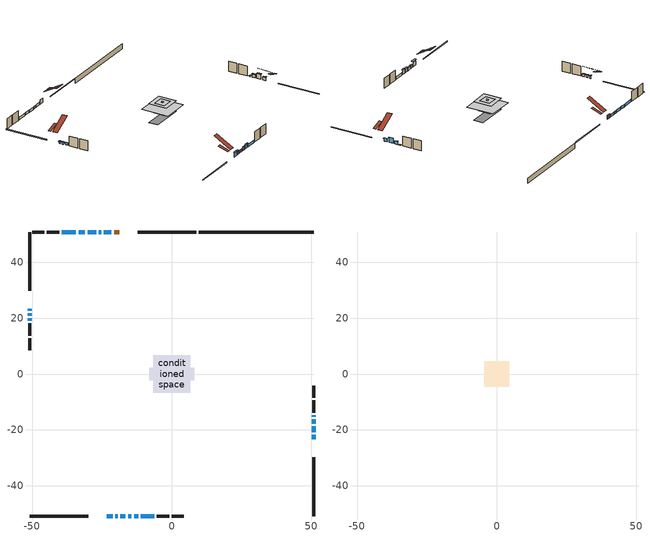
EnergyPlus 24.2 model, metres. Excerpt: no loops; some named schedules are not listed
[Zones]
conditioned space
 floor outside (Floor1 construction): -2.86,-2.86 -2.86,2.86 2.86,2.86 2.86,-2.86 z0.53
 floor outside (Floor3 construction): -0.93,-0.93 -0.93,0.93 0.93,0.93 0.93,-0.93 z0.53
 floor adiabatic (AdiabaticFloorConstruction): -6.68,-6.68 -6.68,6.68 6.68,6.68 6.68,-6.68 z2.97
 floor foundation (Slab1 construction): -7.99,-2.3 -7.99,2.3 7.99,2.3 7.99,-2.3 z-1.91
 wall outside (RimJoist1 construction): 8.78,50.85 -12.21,50.85 / -50.85,-50.85 -29.86,-50.85 / -50.85,50.85 -50.85,29.86 / 50.85,-50.85 50.85,-29.86 z0.53:0.83
 wall outside (AdiabaticWallConstruction 1): -18.75,50.85 -20.68,50.85 z0.53:2.56
 wall outside (AdiabaticWallConstruction): -21.6,50.85 -24.35,50.85 / -50.85,23.33 -50.85,22.72 / -50.85,21.79 -50.85,20.87 / -25.28,50.85 -26.19,50.85 / -27.12,50.85 -30.17,50.85 / -20.27,-50.85 -19.35,-50.85 / -18.42,-50.85 -16.59,-50.85 / -50.85,19.95 -50.85,19.03 / -31.1,50.85 -33.38,50.85 / -34.31,50.85 -39.4,50.85 / -11.06,-50.85 -6.26,-50.85 z0.53:1.75; -23.33,-50.85 -21.19,-50.85 / -13.52,-50.85 -11.99,-50.85 z0.53:2.66; 50.85,-23.33 50.85,-21.78 z0.53:2.08; 50.85,-20.85 50.85,-18.72 z0.53:2.97; -15.67,-50.85 -14.44,-50.85 z0.53:2.36; 50.85,-17.79 50.85,-16.26 z0.53:2.05; 50.85,-15.34 50.85,-14.72 z0.53:0.84
 wall outside (Wall1 construction): -40.32,50.85 -44.76,50.85 / -5.33,-50.85 -0.9,-50.85 / -50.85,18.1 -50.85,13.67 / 50.85,-13.8 50.85,-9.36 z0.53:5.41
 wall outside (Wall2 construction): -45.68,50.85 -49.92,50.85 / 0.03,-50.85 4.27,-50.85 / -50.85,12.74 -50.85,8.5 / 50.85,-8.44 50.85,-4.2 z0.53:5.41
 wall foundation (FoundationWall1 construction): 50.85,50.85 9.7,50.85 z-1.91:0.53
 window (WindowConstruction): -21.6,50.85 -24.35,50.85 z0.53:1.75
 window (WindowConstruction 4): -23.33,-50.85 -21.19,-50.85 z0.53:2.66
 window (WindowConstruction 5): -50.85,23.33 -50.85,22.72 z0.53:1.75
 window (WindowConstruction 6): -50.85,21.79 -50.85,20.88 z0.53:1.75
 window (WindowConstruction 7): 50.85,-23.33 50.85,-21.78 z0.53:2.08
 window (WindowConstruction 8): 50.85,-20.85 50.85,-18.72 z0.53:2.97
 window (WindowConstruction 9): -25.28,50.85 -26.19,50.85 z0.53:1.75
 window (WindowConstruction 10): -27.12,50.85 -30.17,50.85 z0.53:1.75
 window (WindowConstruction 11): -20.27,-50.85 -19.35,-50.85 z0.53:1.75
 window (WindowConstruction 12): -18.42,-50.85 -16.59,-50.85 z0.53:1.75
 window (WindowConstruction 13): -15.66,-50.85 -14.45,-50.85 z0.53:2.36
 window (WindowConstruction 14): -13.52,-50.85 -11.99,-50.85 z0.53:2.66
 window (WindowConstruction 15): -50.85,19.95 -50.85,19.03 z0.53:1.75
 window (WindowConstruction 16): 50.85,-17.79 50.85,-16.26 z0.53:2.05
 window (WindowConstruction 17): 50.85,-15.33 50.85,-14.73 z0.53:0.83
 window (WindowConstruction 1): -31.1,50.85 -33.38,50.85 z0.53:1.75
 window (WindowConstruction 2): -34.31,50.85 -39.39,50.85 z0.53:1.75
 window (WindowConstruction 3): -11.06,-50.85 -6.26,-50.85 z0.53:1.75
 door (Door): -18.75,50.85 -20.68,50.85 z0.53:2.56
 ceiling adiabatic (AdiabaticFloorConstruction): 6.68,-6.68 6.68,6.68 -6.68,6.68 -6.68,-6.68 z2.97
 roof outside (Roof1 construction): -0.81,0.81 -0.81,-0.81 0.81,-0.81 0.81,0.81 z5.41
attic - vented
 floor to conditioned space (Floor4 construction Reversed): -0.46,-0.46 -0.46,0.46 0.46,0.46 0.46,-0.46 z5.41
 floor to conditioned space (Floor5 construction Reversed): -2.51,-2.51 -2.51,2.51 2.51,2.51 2.51,-2.51 z5.41
 floor to conditioned space (Floor6 construction Reversed): -4.53,-4.53 -4.53,4.53 4.53,4.53 4.53,-4.53 z5.41
 roof outside (Roof2 construction): -14.45,50.85,5.41 -14.45,45.88,7.06 -13.14,45.88,7.06 -13.14,50.85,5.41; -27.63,-50.85,5.41 -27.63,-45.88,7.06 -28.93,-45.88,7.06 -28.93,-50.85,5.41; -50.85,27.63,5.41 -45.88,27.63,7.06 -45.88,28.93,7.06 -50.85,28.93,5.41; 50.85,-27.63,5.41 45.88,-27.63,7.06 45.88,-28.93,7.06 50.85,-28.93,5.41
 roof outside (Roof4 construction): -17.82,50.85,5.41 -17.82,42.42,10.32 -15.38,42.42,10.32 -15.38,50.85,5.41; -24.26,-50.85,5.41 -24.26,-42.42,10.32 -26.7,-42.42,10.32 -26.7,-50.85,5.41; -50.85,24.26,5.41 -42.42,24.26,10.32 -42.42,26.7,10.32 -50.85,26.7,5.41; 50.85,-24.26,5.41 42.42,-24.26,10.32 42.42,-26.7,10.32 50.85,-26.7,5.41
shading: -20.76,-50.85 -23.76,-50.85 -23.76,-51.76 -20.76,-51.76 z3.09; -50.85,22.64 -50.85,23.41 -51.46,23.41 -51.46,22.64 z1.83; -50.85,20.8 -50.85,21.87 -51.46,21.87 -51.46,20.8 z1.83; 50.85,-21.7 50.85,-23.41 51.46,-23.41 51.46,-21.7 z2.16; 50.85,-18.64 50.85,-20.93 51.61,-20.93 51.61,-18.64 z3.05; -19.27,-50.85 -20.34,-50.85 -20.34,-51.46 -19.27,-51.46 z1.83; -16.51,-50.85 -18.5,-50.85 -18.5,-51.46 -16.51,-51.46 z1.83; -14.37,-50.85 -15.74,-50.85 -15.74,-51.46 -14.37,-51.46 z2.44; -11.91,-50.85 -13.6,-50.85 -13.6,-51.46 -11.91,-51.46 z2.74; -50.85,18.95 -50.85,20.03 -51.46,20.03 -51.46,18.95 z1.83; 50.85,-16.18 50.85,-17.87 51.46,-17.87 51.46,-16.18 z2.13; 50.85,-14.65 50.85,-15.41 51.46,-15.41 51.46,-14.65 z0.91
[Building]
Building 1: Terrain=Suburbs
[Site:Location]
Vancouver Intl AP_BC: Latitude {deg}=49.19; Longitude {deg}=-123.18; Time Zone {hr}=-8; Elevation {m}=4; Keep Site Location Information=Yes
[Site:GroundTemperature:Shallow]
8.06451, 6.96315, 6.87495, 7.3976, 9.49575, 11.5841, 13.3946, 14.5416, 14.639, 13.7062, 11.9418, 9.91751
[Site:WaterMainsTemperature]
Calculation Method=Schedule; Temperature Schedule=mains temperature schedule
[Material] Roughness=Rough; Thermal Absorptance=0.9
Name | Thickness {m} | Conductivity {W/m-K} | Density {kg/m3} | Specific Heat {J/kg-K} | Solar Absorptance | Visible Absorptance
asphalt or fiberglass shingles | 0.00635 | 0.162714 | 1121.4 | 1465.45 | 0.4 | 0.4
ceiling loosefill ins | 0.254 | 0.0480833 | 16.02 | 1046.75 | 0.7 | 0.7
ceiling stud and cavity | 0.1397 | 0.200853 | 65.682 | 1177.47 | 0.7 | 0.7
ceiling stud and cavity 1 | 0.1397 | 0.109733 | 65.682 | 1177.47 | 0.7 | 0.7
ceiling stud and cavity 2 | 0.1397 | 0.100427 | 65.682 | 1177.47 | 0.7 | 0.7
concrete 4.0 in. | 0.1016 | 1.803125 | 2242.8 | 837.4 | 0.7 | 0.7
concrete 8.0 in. | 0.2032 | 1.803125 | 2242.8 | 837.4 | 0.7 | 0.7
door material | 0.04445 | 0.053851 | 512.64 | 1214.23 | 0.7 | 0.7
exterior vertical ins | 0.0766208 | 0.029427 | 32.04 | 1214.23 | 0.7 | 0.7
floor covering | 0.0127 | 9.015625 | 54.468 | 1339.84 | 0.6 | 0.6
floor covering 1 | 0.0127 | 0.0433444 | 54.468 | 1339.84 | 0.6 | 0.6
floor rigid ins; wall rigid ins 1 | 0.512978 | 0.029427 | 32.04 | 1214.23 | 0.7 | 0.7
floor stud and cavity | 0.0889 | 0.186645 | 50.32683 | 1063.81 | 0.7 | 0.7
floor stud and cavity 1 | 0.0889 | 0.187338 | 50.32683 | 1063.81 | 0.7 | 0.7
floor stud and cavity 2 | 0.1397 | 1.75129 | 37.0049 | 1207.88 | 0.7 | 0.7
furniture material conditioned space 1 | 0.1524 | 0.115458 | 640.8 | 1214.23 | 0.6 | 0.6
gypsum board | 0.0127 | 0.160291 | 801 | 837.4 | 0.6 | 0.6
gypsum board 1 | 0.0127 | 0.160291 | 801 | 837.4 | 0.7 | 0.7
osb sheathing 0.5 in. | 0.0127 | 0.115458 | 512.64 | 1214.23 | 0.7 | 0.7
osb sheathing 0.75 in. | 0.01905 | 0.115458 | 512.64 | 1214.23 | 0.7 | 0.7
osb sheathing 2.0 in. | 0.0508 | 0.115458 | 512.64 | 1214.23 | 0.7 | 0.7
rim joist stud and cavity | 0.0508 | 0.0451784 | 125.044 | 1163.47 | 0.6 | 0.6
roof rigid ins; wall rigid ins | 0.051816 | 0.029427 | 32.04 | 1214.23 | 0.7 | 0.7
roof stud and cavity | 0.2032 | 0.125307 | 78.34581 | 1123.46 | 0.7 | 0.7
slab rigid ins | 0.0619403 | 0.029427 | 32.04 | 1214.23 | 0.7 | 0.7
wall stud and cavity | 0.1397 | 0.267139 | 139.0536 | 1170.24 | 0.7 | 0.7
wall stud and cavity 1 | 0.1397 | 0.292769 | 139.0536 | 1170.24 | 0.7 | 0.7
wall stud and cavity 2 | 0.0889 | 0.380278 | 52.3479 | 1209.89 | 0.7 | 0.7
wall stud and cavity 3 | 0.0889 | 0.391764 | 83.0341 | 1211.67 | 0.7 | 0.7
wood siding | 0.0254 | 0.102417 | 544.68 | 1172.36 | 0.4 | 0.4
wood siding 1; wood siding 2; wood siding 3 | 0.0254 | 0.102417 | 544.68 | 1172.36 | 0.7 | 0.7
[WindowMaterial:SimpleGlazingSystem]
Name | U-Factor {W/m2-K} | Solar Heat Gain Coefficient
WindowMaterial | 1.990139 | 0.56
WindowMaterial 1 | 1.93166 | 0.6
WindowMaterial 10 | 1.953232 | 0.59
WindowMaterial 11 | 2.06452 | 0.51
WindowMaterial 12 | 1.92144 | 0.61
WindowMaterial 13 | 1.94585 | 0.59
WindowMaterial 14 | 2.34331 | 0.31
WindowMaterial 2 | 1.879418 | 0.63
WindowMaterial 3 | 2.13152 | 0.47
WindowMaterial 4 | 1.89532 | 0.62
WindowMaterial 5 | 2.092343 | 0.49
WindowMaterial 6 | 2.02307 | 0.54
WindowMaterial 7 | 1.94301 | 0.59
WindowMaterial 8 | 1.88737 | 0.63
WindowMaterial 9 | 1.967427 | 0.58
[Construction]
AdiabaticFloorConstruction: floor stud and cavity 2, floor rigid ins, osb sheathing 0.75 in., floor covering 1
AdiabaticWallConstruction: wood siding 2, wall rigid ins 1, wall stud and cavity 2, gypsum board
AdiabaticWallConstruction 1: wood siding 3, wall rigid ins 1, wall stud and cavity 2, gypsum board
Door: door material
Floor1 construction: floor stud and cavity, floor covering
Floor3 construction: floor stud and cavity 1, floor covering
Floor4 construction Reversed: gypsum board, ceiling stud and cavity, ceiling loosefill ins
Floor5 construction Reversed: gypsum board, ceiling stud and cavity 1, ceiling loosefill ins
Floor6 construction Reversed: gypsum board, ceiling stud and cavity 2, ceiling loosefill ins
FoundationWall1 construction: concrete 8.0 in., gypsum board 1
furniture construction conditioned space 1: furniture material conditioned space 1
PartitionWallConstruction: gypsum board, wall stud and cavity 3, gypsum board
RimJoist1 construction: wood siding 1, osb sheathing 2.0 in., rim joist stud and cavity
Roof1 construction: asphalt or fiberglass shingles, roof rigid ins, osb sheathing 0.75 in., roof stud and cavity, gypsum board
Roof2 construction; Roof4 construction: asphalt or fiberglass shingles
Slab1 construction: slab rigid ins, concrete 4.0 in.
Wall1 construction: wood siding, wall rigid ins, osb sheathing 0.5 in., wall stud and cavity, gypsum board
Wall2 construction: wood siding, wall rigid ins, osb sheathing 0.5 in., wall stud and cavity 1, gypsum board
WindowConstruction: WindowMaterial
WindowConstruction 1: WindowMaterial 1
WindowConstruction 10: WindowMaterial 9
WindowConstruction 11; WindowConstruction 15; WindowConstruction 6; WindowConstruction 9: WindowMaterial 6
WindowConstruction 12: WindowMaterial 10
WindowConstruction 13: WindowMaterial 11
WindowConstruction 14: WindowMaterial 12
WindowConstruction 16: WindowMaterial 13
WindowConstruction 17: WindowMaterial 14
WindowConstruction 2: WindowMaterial 2
WindowConstruction 3: WindowMaterial 3
WindowConstruction 4: WindowMaterial 4
WindowConstruction 5: WindowMaterial 5
WindowConstruction 7: WindowMaterial 7
WindowConstruction 8: WindowMaterial 8
[Zone] Multiplier=1; Part of Total Floor Area=Yes
Name | Volume {m3}
attic - vented | 78.2
conditioned space | 751.8
[Space]
Name | Zone | Volume {m3}
attic - vented 1 | attic - vented | 78.2
conditioned space 1 | conditioned space | 751.8
[ZoneInfiltration:EffectiveLeakageArea]
infil attic - vented 1: Zone or Space=attic - vented 1; Schedule=Always On Discrete; Effective Air Leakage Area {cm2}=4478.9; Stack Coefficient=0.000341846; Wind Coefficient=1.24921e-05
[ZoneMixing]
whole house fan mix: Zone or Space=attic - vented; Schedule=Always On Continuous; Design Flow Rate Calculation Method=Flow/Zone; Design Flow Rate {m3/s}=0; Source Zone or Space=conditioned space
[SurfaceProperty:ExposedFoundationPerimeter]
Slab1: Exposed Perimeter Calculation Method=TotalExposedPerimeter; Total Exposed Perimeter {m}=41.148
[InternalMass] Zone or ZoneList=conditioned space; Space or SpaceList=conditioned space 1
Name | Construction | Surface Area {m2}
furniture mass conditioned space 1 | furniture construction conditioned space 1 | 115.216
partition wall mass | PartitionWallConstruction | 288.04
[Lights]
interior lighting: Zone or ZoneList or Space or SpaceList=conditioned space 1; Schedule=interior lighting schedule; Design Level Calculation Method=LightingLevel; Lighting Level {W}=343.2; Return Air Fraction=0; Fraction Radiant=0.6; Fraction Visible=0.2; Fraction Replaceable=1
[People]
occupants: Zone or ZoneList or Space or SpaceList=conditioned space 1; Number of People Schedule=occupants schedule; Number of People Calculation Method=People; Number of People=3; Fraction Radiant=0.314171; Sensible Heat Fraction=0.56303; Activity Level Schedule=occupants activity schedule; Carbon Dioxide Generation Rate {m3/s-W}=0; Enable ASHRAE 55 Comfort Warnings=No; Mean Radiant Temperature Calculation Type=EnclosureAveraged
[ElectricEquipment] Zone or ZoneList or Space or SpaceList=conditioned space 1; Design Level Calculation Method=EquipmentLevel
Name | Schedule | Design Level {W} | Fraction Latent | Fraction Radiant | Fraction Lost
clothes dryer | clothes dryer schedule | 140.772 | 0.015 | 0.081 | 0.85
clothes washer | clothes washer schedule | 32.1985 | 0.03 | 0.162 | 0.7
cooking range | cooking range schedule | 215.147 | 0.08 | 0.432 | 0.2
dishwasher | dishwasher schedule | 66.8632 | 0.3 | 0.18 | 0.4
fridge | fridge schedule | 72.9452 | 0 | 0.6 | 0
mech vent bath fan 0 | mech vent bath fan 0 schedule | 100.4 | 0 | 0 | 1
mech vent house fan | mech vent house fan schedule | 0 | 0 | 0 | 1
mech vent house fan cfis | mech vent house fan cfis schedule | 0 | 0 | 0 | 0
mech vent range fan 0 | mech vent range fan 0 schedule | 57 | 0 | 0 | 1
misc plug loads | misc plug loads schedule | 494.7 | 0.045 | 0.513 | 0.1
whole house fan | Always On Discrete | 0 | 0 | 0 | 1
[OtherEquipment] Zone or ZoneList or Space or SpaceList=conditioned space 1; Design Level Calculation Method=EquipmentLevel
Name | Fuel Type | Schedule | Design Level {W} | Fraction Latent | Fraction Radiant | Fraction Lost
clothes dryer 1 | Electricity | clothes dryer schedule | 0 | 0.015 | 0.081 | 0.85
cooking range 1 | Electricity | cooking range schedule | 0 | 0.08 | 0.432 | 0.2
general water use latent | None | general water use schedule | 62.594 | 1 | 0 | 0
general water use sensible | None | general water use schedule | -61.6891 | 0 | 0.6 | 0
mech vent house fan latent load | None | Always On Discrete | 0 | 1 | 0 | 0
mech vent house fan sensible load | None | Always On Discrete | 0 | 0 | 0 | 0
water heater energy adjustment1 | NaturalGas | Always On Discrete | 0.01 | 0 | 0 | 1
[ZoneInfiltration:DesignFlowRate] Zone or ZoneList or Space or SpaceList=conditioned space 1; Schedule=Always On Discrete; Design Flow Rate Calculation Method=Flow/Zone; Design Flow Rate {m3/s}=0
infil flow; natural vent flow; whole house fan flow
[Foundation:Kiva]
Foundation Kiva 1: Initial Indoor Air Temperature {C}=18; Wall Height Above Grade {m}=0.529986; Wall Depth Below Slab {m}=0.2032; Custom Block Material Name 1=exterior vertical ins; Custom Block Depth 1 {m}=2.43998; Custom Block X Position 1 {m}=0.2159; Custom Block Z Position 1 {m}=0
[Foundation:Kiva:Settings]
Soil Conductivity {W/m-K}=0.849921; Soil Density {kg/m3}=1842.3; Soil Specific Heat {J/kg-K}=418.7; Ground Solar Absorptivity=0.9; Ground Thermal Absorptivity=0.9; Ground Surface Roughness {m}=0.03; Far-Field Width {m}=40; Deep-Ground Boundary Condition=ZeroFlux; Deep-Ground Depth {m}=40; Minimum Cell Dimension {m}=0.2; Maximum Cell Growth Coefficient=3; Simulation Timestep=Timestep
[Exterior:Lights]
exterior lighting: Schedule=exterior lighting schedule; Design Level {W}=75.6
[Schedule:Constant]
Name | Hourly Value
Always On Continuous; mech vent house fan schedule; mech vent house fan cfis schedule; Always On Discrete | 1
occupants activity schedule | 117.228
fridge schedule | 0
[Schedule:Week:Daily]
interior lighting schedule Week Rule - Jan1-Jan27: interior lighting schedule day, interior lighting schedule day, interior lighting schedule day, interior lighting schedule day, interior lighting schedule day, interior lighting schedule day, interior lighting schedule day, interior lighting schedule default day, interior lighting schedule default day, interior lighting schedule default day, interior lighting schedule default day, interior lighting schedule default day
interior lighting schedule Week Rule - Jan28-Feb3: interior lighting schedule day, interior lighting schedule day, interior lighting schedule day, interior lighting schedule day, interior lighting schedule day 1, interior lighting schedule day 1, interior lighting schedule day 1, interior lighting schedule default day, interior lighting schedule default day, interior lighting schedule default day, interior lighting schedule default day, interior lighting schedule default day
interior lighting schedule Week Rule - Feb4-Feb24: interior lighting schedule day 1, interior lighting schedule day 1, interior lighting schedule day 1, interior lighting schedule day 1, interior lighting schedule day 1, interior lighting schedule day 1, interior lighting schedule day 1, interior lighting schedule default day, interior lighting schedule default day, interior lighting schedule default day, interior lighting schedule default day, interior lighting schedule default day
interior lighting schedule Week Rule - Feb25-Mar3: interior lighting schedule day 1, interior lighting schedule day 1, interior lighting schedule day 1, interior lighting schedule day 1, interior lighting schedule day 2, interior lighting schedule day 2, interior lighting schedule day 2, interior lighting schedule default day, interior lighting schedule default day, interior lighting schedule default day, interior lighting schedule default day, interior lighting schedule default day
interior lighting schedule Week Rule - Mar4-Mar31: interior lighting schedule day 2, interior lighting schedule day 2, interior lighting schedule day 2, interior lighting schedule day 2, interior lighting schedule day 2, interior lighting schedule day 2, interior lighting schedule day 2, interior lighting schedule default day, interior lighting schedule default day, interior lighting schedule default day, interior lighting schedule default day, interior lighting schedule default day
interior lighting schedule Week Rule - Apr1-Apr28: interior lighting schedule day 3, interior lighting schedule day 3, interior lighting schedule day 3, interior lighting schedule day 3, interior lighting schedule day 3, interior lighting schedule day 3, interior lighting schedule day 3, interior lighting schedule default day, interior lighting schedule default day, interior lighting schedule default day, interior lighting schedule default day, interior lighting schedule default day
interior lighting schedule Week Rule - Apr29-May5: interior lighting schedule day 3, interior lighting schedule day 3, interior lighting schedule day 4, interior lighting schedule day 4, interior lighting schedule day 4, interior lighting schedule day 4, interior lighting schedule day 4, interior lighting schedule default day, interior lighting schedule default day, interior lighting schedule default day, interior lighting schedule default day, interior lighting schedule default day
interior lighting schedule Week Rule - May6-May26: interior lighting schedule day 4, interior lighting schedule day 4, interior lighting schedule day 4, interior lighting schedule day 4, interior lighting schedule day 4, interior lighting schedule day 4, interior lighting schedule day 4, interior lighting schedule default day, interior lighting schedule default day, interior lighting schedule default day, interior lighting schedule default day, interior lighting schedule default day
interior lighting schedule Week Rule - May27-Jun2: interior lighting schedule day 4, interior lighting schedule day 4, interior lighting schedule day 4, interior lighting schedule day 4, interior lighting schedule day 4, interior lighting schedule day 5, interior lighting schedule day 5, interior lighting schedule default day, interior lighting schedule default day, interior lighting schedule default day, interior lighting schedule default day, interior lighting schedule default day
interior lighting schedule Week Rule - Jun3-Jun30: interior lighting schedule day 5, interior lighting schedule day 5, interior lighting schedule day 5, interior lighting schedule day 5, interior lighting schedule day 5, interior lighting schedule day 5, interior lighting schedule day 5, interior lighting schedule default day, interior lighting schedule default day, interior lighting schedule default day, interior lighting schedule default day, interior lighting schedule default day
interior lighting schedule Week Rule - Jul1-Jul28: interior lighting schedule day 6, interior lighting schedule day 6, interior lighting schedule day 6, interior lighting schedule day 6, interior lighting schedule day 6, interior lighting schedule day 6, interior lighting schedule day 6, interior lighting schedule default day, interior lighting schedule default day, interior lighting schedule default day, interior lighting schedule default day, interior lighting schedule default day
interior lighting schedule Week Rule - Jul29-Aug4: interior lighting schedule day 6, interior lighting schedule day 6, interior lighting schedule day 6, interior lighting schedule day 7, interior lighting schedule day 7, interior lighting schedule day 7, interior lighting schedule day 7, interior lighting schedule default day, interior lighting schedule default day, interior lighting schedule default day, interior lighting schedule default day, interior lighting schedule default day
interior lighting schedule Week Rule - Aug5-Aug25: interior lighting schedule day 7, interior lighting schedule day 7, interior lighting schedule day 7, interior lighting schedule day 7, interior lighting schedule day 7, interior lighting schedule day 7, interior lighting schedule day 7, interior lighting schedule default day, interior lighting schedule default day, interior lighting schedule default day, interior lighting schedule default day, interior lighting schedule default day
interior lighting schedule Week Rule - Aug26-Sep1: interior lighting schedule day 7, interior lighting schedule day 7, interior lighting schedule day 7, interior lighting schedule day 7, interior lighting schedule day 7, interior lighting schedule day 7, interior lighting schedule day 8, interior lighting schedule default day, interior lighting schedule default day, interior lighting schedule default day, interior lighting schedule default day, interior lighting schedule default day
interior lighting schedule Week Rule - Sep2-Sep29: interior lighting schedule day 8, interior lighting schedule day 8, interior lighting schedule day 8, interior lighting schedule day 8, interior lighting schedule day 8, interior lighting schedule day 8, interior lighting schedule day 8, interior lighting schedule default day, interior lighting schedule default day, interior lighting schedule default day, interior lighting schedule default day, interior lighting schedule default day
interior lighting schedule Week Rule - Sep30-Oct6: interior lighting schedule day 8, interior lighting schedule day 9, interior lighting schedule day 9, interior lighting schedule day 9, interior lighting schedule day 9, interior lighting schedule day 9, interior lighting schedule day 9, interior lighting schedule default day, interior lighting schedule default day, interior lighting schedule default day, interior lighting schedule default day, interior lighting schedule default day
interior lighting schedule Week Rule - Oct7-Oct27: interior lighting schedule day 9, interior lighting schedule day 9, interior lighting schedule day 9, interior lighting schedule day 9, interior lighting schedule day 9, interior lighting schedule day 9, interior lighting schedule day 9, interior lighting schedule default day, interior lighting schedule default day, interior lighting schedule default day, interior lighting schedule default day, interior lighting schedule default day
interior lighting schedule Week Rule - Oct28-Nov3: interior lighting schedule day 9, interior lighting schedule day 9, interior lighting schedule day 9, interior lighting schedule day 9, interior lighting schedule day 10, interior lighting schedule day 10, interior lighting schedule day 10, interior lighting schedule default day, interior lighting schedule default day, interior lighting schedule default day, interior lighting schedule default day, interior lighting schedule default day
interior lighting schedule Week Rule - Nov4-Nov24: interior lighting schedule day 10, interior lighting schedule day 10, interior lighting schedule day 10, interior lighting schedule day 10, interior lighting schedule day 10, interior lighting schedule day 10, interior lighting schedule day 10, interior lighting schedule default day, interior lighting schedule default day, interior lighting schedule default day, interior lighting schedule default day, interior lighting schedule default day
interior lighting schedule Week Rule - Nov25-Dec1: interior lighting schedule day 10, interior lighting schedule day 10, interior lighting schedule day 10, interior lighting schedule day 10, interior lighting schedule day 10, interior lighting schedule day 10, interior lighting schedule day 11, interior lighting schedule default day, interior lighting schedule default day, interior lighting schedule default day, interior lighting schedule default day, interior lighting schedule default day
interior lighting schedule Week Rule - Dec2-Dec31: interior lighting schedule day 11, interior lighting schedule day 11, interior lighting schedule day 11, interior lighting schedule day 11, interior lighting schedule day 11, interior lighting schedule day 11, interior lighting schedule day 11, interior lighting schedule default day, interior lighting schedule default day, interior lighting schedule default day, interior lighting schedule default day, interior lighting schedule default day
occupants schedule Week Rule - Jan1-Dec31: occupants schedule day, occupants schedule day, occupants schedule day, occupants schedule day, occupants schedule day, occupants schedule day, occupants schedule day, occupants schedule default day, occupants schedule default day, occupants schedule default day, occupants schedule default day, occupants schedule default day
clothes dryer schedule Week Rule - Jan1-Dec31: clothes dryer schedule day, clothes dryer schedule day, clothes dryer schedule day, clothes dryer schedule day, clothes dryer schedule day, clothes dryer schedule day, clothes dryer schedule day, clothes dryer schedule default day, clothes dryer schedule default day, clothes dryer schedule default day, clothes dryer schedule default day, clothes dryer schedule default day
clothes washer schedule Week Rule - Jan1-Dec31: clothes washer schedule day, clothes washer schedule day, clothes washer schedule day, clothes washer schedule day, clothes washer schedule day, clothes washer schedule day, clothes washer schedule day, clothes washer schedule default day, clothes washer schedule default day, clothes washer schedule default day, clothes washer schedule default day, clothes washer schedule default day
cooking range schedule Week Rule - Jan1-Dec31: cooking range schedule day, cooking range schedule day, cooking range schedule day, cooking range schedule day, cooking range schedule day, cooking range schedule day, cooking range schedule day, cooking range schedule default day, cooking range schedule default day, cooking range schedule default day, cooking range schedule default day, cooking range schedule default day
dishwasher schedule Week Rule - Jan1-Dec31: dishwasher schedule day, dishwasher schedule day, dishwasher schedule day, dishwasher schedule day, dishwasher schedule day, dishwasher schedule day, dishwasher schedule day, dishwasher schedule default day, dishwasher schedule default day, dishwasher schedule default day, dishwasher schedule default day, dishwasher schedule default day
mech vent bath fan 0 schedule Week Rule - Jan1-Dec31: mech vent bath fan 0 schedule day, mech vent bath fan 0 schedule day, mech vent bath fan 0 schedule day, mech vent bath fan 0 schedule day, mech vent bath fan 0 schedule day, mech vent bath fan 0 schedule day, mech vent bath fan 0 schedule day, mech vent bath fan 0 schedule default day, mech vent bath fan 0 schedule default day, mech vent bath fan 0 schedule default day, mech vent bath fan 0 schedule default day, mech vent bath fan 0 schedule default day
mech vent range fan 0 schedule Week Rule - Jan1-Dec31: mech vent range fan 0 schedule day, mech vent range fan 0 schedule day, mech vent range fan 0 schedule day, mech vent range fan 0 schedule day, mech vent range fan 0 schedule day, mech vent range fan 0 schedule day, mech vent range fan 0 schedule day, mech vent range fan 0 schedule default day, mech vent range fan 0 schedule default day, mech vent range fan 0 schedule default day, mech vent range fan 0 schedule default day, mech vent range fan 0 schedule default day
misc plug loads schedule Week Rule - Jan1-Dec31: misc plug loads schedule day, misc plug loads schedule day, misc plug loads schedule day, misc plug loads schedule day, misc plug loads schedule day, misc plug loads schedule day, misc plug loads schedule day, misc plug loads schedule default day, misc plug loads schedule default day, misc plug loads schedule default day, misc plug loads schedule default day, misc plug loads schedule default day
general water use schedule Week Rule - Jan1-Dec31: general water use schedule day, general water use schedule day, general water use schedule day, general water use schedule day, general water use schedule day, general water use schedule day, general water use schedule day, general water use schedule default day, general water use schedule default day, general water use schedule default day, general water use schedule default day, general water use schedule default day
exterior lighting schedule Week Rule - Jan1-Jan27: exterior lighting schedule day, exterior lighting schedule day, exterior lighting schedule day, exterior lighting schedule day, exterior lighting schedule day, exterior lighting schedule day, exterior lighting schedule day, exterior lighting schedule default day, exterior lighting schedule default day, exterior lighting schedule default day, exterior lighting schedule default day, exterior lighting schedule default day
exterior lighting schedule Week Rule - Jan28-Feb3: exterior lighting schedule day, exterior lighting schedule day, exterior lighting schedule day, exterior lighting schedule day, exterior lighting schedule day 1, exterior lighting schedule day 1, exterior lighting schedule day 1, exterior lighting schedule default day, exterior lighting schedule default day, exterior lighting schedule default day, exterior lighting schedule default day, exterior lighting schedule default day
exterior lighting schedule Week Rule - Feb4-Feb24: exterior lighting schedule day 1, exterior lighting schedule day 1, exterior lighting schedule day 1, exterior lighting schedule day 1, exterior lighting schedule day 1, exterior lighting schedule day 1, exterior lighting schedule day 1, exterior lighting schedule default day, exterior lighting schedule default day, exterior lighting schedule default day, exterior lighting schedule default day, exterior lighting schedule default day
exterior lighting schedule Week Rule - Feb25-Mar3: exterior lighting schedule day 1, exterior lighting schedule day 1, exterior lighting schedule day 1, exterior lighting schedule day 1, exterior lighting schedule day 2, exterior lighting schedule day 2, exterior lighting schedule day 2, exterior lighting schedule default day, exterior lighting schedule default day, exterior lighting schedule default day, exterior lighting schedule default day, exterior lighting schedule default day
exterior lighting schedule Week Rule - Mar4-Mar31: exterior lighting schedule day 2, exterior lighting schedule day 2, exterior lighting schedule day 2, exterior lighting schedule day 2, exterior lighting schedule day 2, exterior lighting schedule day 2, exterior lighting schedule day 2, exterior lighting schedule default day, exterior lighting schedule default day, exterior lighting schedule default day, exterior lighting schedule default day, exterior lighting schedule default day
exterior lighting schedule Week Rule - Apr1-Apr28: exterior lighting schedule day 3, exterior lighting schedule day 3, exterior lighting schedule day 3, exterior lighting schedule day 3, exterior lighting schedule day 3, exterior lighting schedule day 3, exterior lighting schedule day 3, exterior lighting schedule default day, exterior lighting schedule default day, exterior lighting schedule default day, exterior lighting schedule default day, exterior lighting schedule default day
exterior lighting schedule Week Rule - Apr29-May5: exterior lighting schedule day 3, exterior lighting schedule day 3, exterior lighting schedule day 4, exterior lighting schedule day 4, exterior lighting schedule day 4, exterior lighting schedule day 4, exterior lighting schedule day 4, exterior lighting schedule default day, exterior lighting schedule default day, exterior lighting schedule default day, exterior lighting schedule default day, exterior lighting schedule default day
exterior lighting schedule Week Rule - May6-May26: exterior lighting schedule day 4, exterior lighting schedule day 4, exterior lighting schedule day 4, exterior lighting schedule day 4, exterior lighting schedule day 4, exterior lighting schedule day 4, exterior lighting schedule day 4, exterior lighting schedule default day, exterior lighting schedule default day, exterior lighting schedule default day, exterior lighting schedule default day, exterior lighting schedule default day
exterior lighting schedule Week Rule - May27-Jun2: exterior lighting schedule day 4, exterior lighting schedule day 4, exterior lighting schedule day 4, exterior lighting schedule day 4, exterior lighting schedule day 4, exterior lighting schedule day 5, exterior lighting schedule day 5, exterior lighting schedule default day, exterior lighting schedule default day, exterior lighting schedule default day, exterior lighting schedule default day, exterior lighting schedule default day
exterior lighting schedule Week Rule - Jun3-Jun30: exterior lighting schedule day 5, exterior lighting schedule day 5, exterior lighting schedule day 5, exterior lighting schedule day 5, exterior lighting schedule day 5, exterior lighting schedule day 5, exterior lighting schedule day 5, exterior lighting schedule default day, exterior lighting schedule default day, exterior lighting schedule default day, exterior lighting schedule default day, exterior lighting schedule default day
exterior lighting schedule Week Rule - Jul1-Jul28: exterior lighting schedule day 6, exterior lighting schedule day 6, exterior lighting schedule day 6, exterior lighting schedule day 6, exterior lighting schedule day 6, exterior lighting schedule day 6, exterior lighting schedule day 6, exterior lighting schedule default day, exterior lighting schedule default day, exterior lighting schedule default day, exterior lighting schedule default day, exterior lighting schedule default day
[Schedule:Year]
interior lighting schedule: interior lighting schedule Week Rule - Jan1-Jan27, 1, 1, 1, 27, interior lighting schedule Week Rule - Jan28-Feb3, 1, 28, 2, 3, interior lighting schedule Week Rule - Feb4-Feb24, 2, 4, 2, 24, interior lighting schedule Week Rule - Feb25-Mar3, 2, 25, 3, 3, interior lighting schedule Week Rule - Mar4-Mar31, 3, 4, 3, 31, interior lighting schedule Week Rule - Apr1-Apr28, 4, 1, 4, 28, interior lighting schedule Week Rule - Apr29-May5, 4, 29, 5, 5, interior lighting schedule Week Rule - May6-May26, 5, 6, 5, 26, interior lighting schedule Week Rule - May27-Jun2, 5, 27, 6, 2, interior lighting schedule Week Rule - Jun3-Jun30, 6, 3, 6, 30, interior lighting schedule Week Rule - Jul1-Jul28, 7, 1, 7, 28, interior lighting schedule Week Rule - Jul29-Aug4, 7, 29, 8, 4, interior lighting schedule Week Rule - Aug5-Aug25, 8, 5, 8, 25, interior lighting schedule Week Rule - Aug26-Sep1, 8, 26, 9, 1, interior lighting schedule Week Rule - Sep2-Sep29, 9, 2, 9, 29, interior lighting schedule Week Rule - Sep30-Oct6, 9, 30, 10, 6, interior lighting schedule Week Rule - Oct7-Oct27, 10, 7, 10, 27, interior lighting schedule Week Rule - Oct28-Nov3, 10, 28, 11, 3, interior lighting schedule Week Rule - Nov4-Nov24, 11, 4, 11, 24, interior lighting schedule Week Rule - Nov25-Dec1, 11, 25, 12, 1, interior lighting schedule Week Rule - Dec2-Dec31, 12, 2, 12, 31
occupants schedule: occupants schedule Week Rule - Jan1-Dec31, 1, 1, 12, 31
clothes dryer schedule: clothes dryer schedule Week Rule - Jan1-Dec31, 1, 1, 12, 31
clothes washer schedule: clothes washer schedule Week Rule - Jan1-Dec31, 1, 1, 12, 31
cooking range schedule: cooking range schedule Week Rule - Jan1-Dec31, 1, 1, 12, 31
dishwasher schedule: dishwasher schedule Week Rule - Jan1-Dec31, 1, 1, 12, 31
mech vent bath fan 0 schedule: mech vent bath fan 0 schedule Week Rule - Jan1-Dec31, 1, 1, 12, 31
mech vent range fan 0 schedule: mech vent range fan 0 schedule Week Rule - Jan1-Dec31, 1, 1, 12, 31
misc plug loads schedule: misc plug loads schedule Week Rule - Jan1-Dec31, 1, 1, 12, 31
general water use schedule: general water use schedule Week Rule - Jan1-Dec31, 1, 1, 12, 31
exterior lighting schedule: exterior lighting schedule Week Rule - Jan1-Jan27, 1, 1, 1, 27, exterior lighting schedule Week Rule - Jan28-Feb3, 1, 28, 2, 3, exterior lighting schedule Week Rule - Feb4-Feb24, 2, 4, 2, 24, exterior lighting schedule Week Rule - Feb25-Mar3, 2, 25, 3, 3, exterior lighting schedule Week Rule - Mar4-Mar31, 3, 4, 3, 31, exterior lighting schedule Week Rule - Apr1-Apr28, 4, 1, 4, 28, exterior lighting schedule Week Rule - Apr29-May5, 4, 29, 5, 5, exterior lighting schedule Week Rule - May6-May26, 5, 6, 5, 26, exterior lighting schedule Week Rule - May27-Jun2, 5, 27, 6, 2, exterior lighting schedule Week Rule - Jun3-Jun30, 6, 3, 6, 30, exterior lighting schedule Week Rule - Jul1-Jul28, 7, 1, 7, 28, exterior lighting schedule Week Rule - Jul29-Aug4, 7, 29, 8, 4, exterior lighting schedule Week Rule - Aug5-Aug25, 8, 5, 8, 25, exterior lighting schedule Week Rule - Aug26-Sep1, 8, 26, 9, 1, exterior lighting schedule Week Rule - Sep2-Sep29, 9, 2, 9, 29, exterior lighting schedule Week Rule - Sep30-Oct6, 9, 30, 10, 6, exterior lighting schedule Week Rule - Oct7-Oct27, 10, 7, 10, 27, exterior lighting schedule Week Rule - Oct28-Nov3, 10, 28, 11, 3, exterior lighting schedule Week Rule - Nov4-Nov24, 11, 4, 11, 24, exterior lighting schedule Week Rule - Nov25-Dec1, 11, 25, 12, 1, exterior lighting schedule Week Rule - Dec2-Dec31, 12, 2, 12, 31
[Schedule:Compact]
mains temperature schedule: Through: 01/01, For: AllDays, Until: 24:00, 11.375, Through: 01/02, For: AllDays, Until: 24:00, 11.3367, Through: 01/03, For: AllDays, Until: 24:00, 11.2994, Through: 01/04, For: AllDays, Until: 24:00, 11.2628, Through: 01/05, For: AllDays, Until: 24:00, 11.2267, Through: 01/06, For: AllDays, Until: 24:00, 11.1917, Through: 01/07, For: AllDays, Until: 24:00, 11.1578, Through: 01/08, For: AllDays, Until: 24:00, 11.1244, Through: 01/09, For: AllDays, Until: 24:00, 11.0917, Through: 01/10, For: AllDays, Until: 24:00, 11.06, Through: 01/11, For: AllDays, Until: 24:00, 11.0289, Through: 01/12, For: AllDays, Until: 24:00, 10.9989, Through: 01/13, For: AllDays, Until: 24:00, 10.97, Through: 01/14, For: AllDays, Until: 24:00, 10.9417, Through: 01/15, For: AllDays, Until: 24:00, 10.9139, Through: 01/16, For: AllDays, Until: 24:00, 10.8878, Through: 01/17, For: AllDays, Until: 24:00, 10.8622, Through: 01/18, For: AllDays, Until: 24:00, 10.8372, Through: 01/19, For: AllDays, Until: 24:00, 10.8133, Through: 01/20, For: AllDays, Until: 24:00, 10.7906, Through: 01/21, For: AllDays, Until: 24:00, 10.7683, Through: 01/22, For: AllDays, Until: 24:00, 10.7478, Through: 01/23, For: AllDays, Until: 24:00, 10.7272, Through: 01/24, For: AllDays, Until: 24:00, 10.7083, Through: 01/25, For: AllDays, Until: 24:00, 10.69, Through: 01/26, For: AllDays, Until: 24:00, 10.6728, Through: 01/27, For: AllDays, Until: 24:00, 10.6567, Through: 01/28, For: AllDays, Until: 24:00, 10.6411, Through: 01/29, For: AllDays, Until: 24:00, 10.6267, Through: 01/30, For: AllDays, Until: 24:00, 10.6133, Through: 01/31, For: AllDays, Until: 24:00, 10.6011, Through: 02/01, For: AllDays, Until: 24:00, 10.59, Through: 02/02, For: AllDays, Until: 24:00, 10.5794, Through: 02/03, For: AllDays, Until: 24:00, 10.57, Through: 02/04, For: AllDays, Until: 24:00, 10.5617, Through: 02/05, For: AllDays, Until: 24:00, 10.5539, Through: 02/06, For: AllDays, Until: 24:00, 10.5478, Through: 02/07, For: AllDays, Until: 24:00, 10.5422, Through: 02/08, For: AllDays, Until: 24:00, 10.5378, Through: 02/09, For: AllDays, Until: 24:00, 10.5339, Through: 02/10, For: AllDays, Until: 24:00, 10.5317, Through: 02/11, For: AllDays, Until: 24:00, 10.53, Through: 02/12, For: AllDays, Until: 24:00, 10.53, Through: 02/13, For: AllDays, Until: 24:00, 10.5306, Through: 02/14, For: AllDays, Until: 24:00, 10.5317, Through: 02/15, For: AllDays, Until: 24:00, 10.5344, Through: 02/16, For: AllDays, Until: 24:00, 10.5378, Through: 02/17, For: AllDays, Until: 24:00, 10.5428, Through: 02/18, For: AllDays, Until: 24:00, 10.5483, Through: 02/19, For: AllDays, Until: 24:00, 10.5544, Through: 02/20, For: AllDays, Until: 24:00, 10.5622, Through: 02/21, For: AllDays, Until: 24:00, 10.5706, Through: 02/22, For: AllDays, Until: 24:00, 10.5806, Through: 02/23, For: AllDays, Until: 24:00, 10.5911, Through: 02/24, For: AllDays, Until: 24:00, 10.6022, Through: 02/25, For: AllDays, Until: 24:00, 10.615, Through: 02/26, For: AllDays, Until: 24:00, 10.6283, Through: 02/27, For: AllDays, Until: 24:00, 10.6428, Through: 02/28, For: AllDays, Until: 24:00, 10.6583, Through: 03/01, For: AllDays, Until: 24:00, 10.6744, Through: 03/02, For: AllDays, Until: 24:00, 10.6917, Through: 03/03, For: AllDays, Until: 24:00, 10.71, Through: 03/04, For: AllDays, Until: 24:00, 10.7294, Through: 03/05, For: AllDays, Until: 24:00, 10.7494, Through: 03/06, For: AllDays, Until: 24:00, 10.7706, Through: 03/07, For: AllDays, Until: 24:00, 10.7928, Through: 03/08, For: AllDays, Until: 24:00, 10.8161, Through: 03/09, For: AllDays, Until: 24:00, 10.84, Through: 03/10, For: AllDays, Until: 24:00, 10.8644, Through: 03/11, For: AllDays, Until: 24:00, 10.8906, Through: 03/12, For: AllDays, Until: 24:00, 10.9167, Through: 03/13, For: AllDays, Until: 24:00, 10.9444, Through: 03/14, For: AllDays, Until: 24:00, 10.9728, Through: 03/15, For: AllDays, Until: 24:00, 11.0022, Through: 03/16, For: AllDays, Until: 24:00, 11.0322, Through: 03/17, For: AllDays, Until: 24:00, 11.0633, Through: 03/18, For: AllDays, Until: 24:00, 11.095, Through: 03/19, For: AllDays, Until: 24:00, 11.1278, Through: 03/20, For: AllDays, Until: 24:00, 11.1611, Through: 03/21, For: AllDays, Until: 24:00, 11.1956, Through: 03/22, For: AllDays, Until: 24:00, 11.2306, Through: 03/23, For: AllDays, Until: 24:00, 11.2667, Through: 03/24, For: AllDays, Until: 24:00, 11.3033, Through: 03/25, For: AllDays, Until: 24:00, 11.3406, Through: 03/26, For: AllDays, Until: 24:00, 11.3789, Through: 03/27, For: AllDays, Until: 24:00, 11.4178, Through: 03/28, For: AllDays, Until: 24:00, 11.4572, Through: 03/29, For: AllDays, Until: 24:00, 11.4978, Through: 03/30, For: AllDays, Until: 24:00, 11.5389, Through: 03/31, For: AllDays, Until: 24:00, 11.5811, Through: 04/01, For: AllDays, Until: 24:00, 11.6233, Through: 04/02, For: AllDays, Until: 24:00, 11.6667, Through: 04/03, For: AllDays, Until: 24:00, 11.7106, Through: 04/04, For: AllDays, Until: 24:00, 11.755, Through: 04/05, For: AllDays, Until: 24:00, 11.8006, Through: 04/06, For: AllDays, Until: 24:00, 11.8461, Through: 04/07, For: AllDays, Until: 24:00, 11.8928, Through: 04/08, For: AllDays, Until: 24:00, 11.9394, Through: 04/09, For: AllDays, Until: 24:00, 11.9872, Through: 04/10, For: AllDays, Until: 24:00, 12.0356, Through: 04/11, For: AllDays, Until: 24:00, 12.0844, Through: 04/12, For: AllDays, Until: 24:00, 12.1333, Through: 04/13, For: AllDays, Until: 24:00, 12.1833, Through: 04/14, For: AllDays, Until: 24:00, 12.2339, Through: 04/15, For: AllDays, Until: 24:00, 12.2844, Through: 04/16, For: AllDays, Until: 24:00, 12.3361, Through: 04/17, For: AllDays, Until: 24:00, 12.3878, Through: 04/18, For: AllDays, Until: 24:00, 12.44, Through: 04/19, For: AllDays, Until: 24:00, 12.4928, Through: 04/20, For: AllDays, Until: 24:00, 12.5456, Through: 04/21, For: AllDays, Until: 24:00, 12.5994, Through: 04/22, For: AllDays, Until: 24:00, 12.6533, Through: 04/23, For: AllDays, Until: 24:00, 12.7072, Through: 04/24, For: AllDays, Until: 24:00, 12.7622, Through: 04/25, For: AllDays, Until: 24:00, 12.8172, Through: 04/26, For: AllDays, Until: 24:00, 12.8722, Through: 04/27, For: AllDays, Until: 24:00, 12.9278, Through: 04/28, For: AllDays, Until: 24:00, 12.9839, Through: 04/29, For: AllDays, Until: 24:00, 13.04, Through: 04/30, For: AllDays, Until: 24:00, 13.0961, Through: 05/01, For: AllDays, Until: 24:00, 13.1533, Through: 05/02, For: AllDays, Until: 24:00, 13.21, Through: 05/03, For: AllDays, Until: 24:00, 13.2672, Through: 05/04, For: AllDays, Until: 24:00, 13.3244, Through: 05/05, For: AllDays, Until: 24:00, 13.3817, Through: 05/06, For: AllDays, Until: 24:00, 13.4394, Through: 05/07, For: AllDays, Until: 24:00, 13.4972, Through: 05/08, For: AllDays, Until: 24:00, 13.555, Through: 05/09, For: AllDays, Until: 24:00, 13.6133, Through: 05/10, For: AllDays, Until: 24:00, 13.6711, Through: 05/11, For: AllDays, Until: 24:00, 13.7294, Through: 05/12, For: AllDays, Until: 24:00, 13.7878, Through: 05/13, For: AllDays, Until: 24:00, 13.8461, Through: 05/14, For: AllDays, Until: 24:00, 13.9044, Through: 05/15, For: AllDays, Until: 24:00, 13.9628, Through: 05/16, For: AllDays, Until: 24:00, 14.0211, Through: 05/17, For: AllDays, Until: 24:00, 14.0789, Through: 05/18, For: AllDays, Until: 24:00, 14.1372, Through: 05/19, For: AllDays, Until: 24:00, 14.1956, Through: 05/20, For: AllDays, Until: 24:00, 14.2533, Through: 05/21, For: AllDays, Until: 24:00, 14.3117, Through: 05/22, For: AllDays, Until: 24:00, 14.3694, Through: 05/23, For: AllDays, Until: 24:00, 14.4272, Through: 05/24, For: AllDays, Until: 24:00, 14.4844, Through: 05/25, For: AllDays, Until: 24:00, 14.5422, Through: 05/26, For: AllDays, Until: 24:00, 14.5994, Through: 05/27, For: AllDays, Until: 24:00, 14.6561, Through: 05/28, For: AllDays, Until: 24:00, 14.7128, Through: 05/29, For: AllDays, Until: 24:00, 14.7694, Through: 05/30, For: AllDays, Until: 24:00, 14.8261, Through: 05/31, For: AllDays, Until: 24:00, 14.8817, Through: 06/01, For: AllDays, Until: 24:00, 14.9378, Through: 06/02, For: AllDays, Until: 24:00, 14.9933, Through: 06/03, For: AllDays, Until: 24:00, 15.0483, Through: 06/04, For: AllDays, Until: 24:00, 15.1028, Through: 06/05, For: AllDays, Until: 24:00, 15.1572, Through: 06/06, For: AllDays, Until: 24:00, 15.2117, Through: 06/07, For: AllDays, Until: 24:00, 15.265, Through: 06/08, For: AllDays, Until: 24:00, 15.3183, Through: 06/09, For: AllDays, Until: 24:00, 15.3711, Through: 06/10, For: AllDays, Until: 24:00, 15.4239, Through: 06/11, For: AllDays, Until: 24:00, 15.4756, Through: 06/12, For: AllDays, Until: 24:00, 15.5272, Through: 06/13, For: AllDays, Until: 24:00, 15.5783, Through: 06/14, For: AllDays, Until: 24:00, 15.6289, Through: 06/15, For: AllDays, Until: 24:00, 15.6789, Through: 06/16, For: AllDays, Until: 24:00, 15.7283, Through: 06/17, For: AllDays, Until: 24:00, 15.7772, Through: 06/18, For: AllDays, Until: 24:00, 15.8261, Through: 06/19, For: AllDays, Until: 24:00, 15.8739, Through: 06/20, For: AllDays, Until: 24:00, 15.9211, Through: 06/21, For: AllDays, Until: 24:00, 15.9678, Through: 06/22, For: AllDays, Until: 24:00, 16.0139, Through: 06/23, For: AllDays, Until: 24:00, 16.0594, Through: 06/24, For: AllDays, Until: 24:00, 16.1044, Through: 06/25, For: AllDays, Until: 24:00, 16.1483, Through: 06/26, For: AllDays, Until: 24:00, 16.1922, Through: 06/27, For: AllDays, Until: 24:00, 16.235, Through: 06/28, For: AllDays, Until: 24:00, 16.2772, Through: 06/29, For: AllDays, Until: 24:00, 16.3183, Through: 06/30, For: AllDays, Until: 24:00, 16.3594, Through: 07/01, For: AllDays, Until: 24:00, 16.3994, Through: 07/02, For: AllDays, Until: 24:00, 16.4389, Through: 07/03, For: AllDays, Until: 24:00, 16.4772, Through: 07/04, For: AllDays, Until: 24:00, 16.515, Through: 07/05, For: AllDays, Until: 24:00, 16.5522, Through: 07/06, For: AllDays, Until: 24:00, 16.5883, Through: 07/07, For: AllDays, Until: 24:00, 16.6239, Through: 07/08, For: AllDays, Until: 24:00, 16.6583, Through: 07/09, For: AllDays, Until: 24:00, 16.6922, Through: 07/10, For: AllDays, Until: 24:00, 16.7256, Through: 07/11, For: AllDays, Until: 24:00, 16.7578, Through: 07/12, For: AllDays, Until: 24:00, 16.7889, Through: 07/13, For: AllDays, Until: 24:00, 16.8194, Through: 07/14, For: AllDays, Until: 24:00, 16.8489, Through: 07/15, For: AllDays, Until: 24:00, 16.8778, Through: 07/16, For: AllDays, Until: 24:00, 16.9056, Through: 07/17, For: AllDays, Until: 24:00, 16.9328, Through: 07/18, For: AllDays, Until: 24:00, 16.9589, Through: 07/19, For: AllDays, Until: 24:00, 16.9839, Through: 07/20, For: AllDays, Until: 24:00, 17.0083, Through: 07/21, For: AllDays, Until: 24:00, 17.0317, Through: 07/22, For: AllDays, Until: 24:00, 17.0544, Through: 07/23, For: AllDays, Until: 24:00, 17.0761, Through: 07/24, For: AllDays, Until: 24:00, 17.0967, Through: 07/25, For: AllDays, Until: 24:00, 17.1161, Through: 07/26, For: AllDays, Until: 24:00, 17.135, Through: 07/27, For: AllDays, Until: 24:00, 17.1528, Through: 07/28, For: AllDays, Until: 24:00, 17.1694, Through: 07/29, For: AllDays, Until: 24:00, 17.1856, Through: 07/30, For: AllDays, Until: 24:00, 17.2, Through: 07/31, For: AllDays, Until: 24:00, 17.2144, Through: 08/01, For: AllDays, Until: 24:00, 17.2272, Through: 08/02, For: AllDays, Until: 24:00, 17.2389, Through: 08/03, For: AllDays, Until: 24:00, 17.25, Through: 08/04, For: AllDays, Until: 24:00, 17.26, Through: 08/05, For: AllDays, Until: 24:00, 17.2689, Through: 08/06, For: AllDays, Until: 24:00, 17.2772, Through: 08/07, For: AllDays, Until: 24:00, 17.2839, Through: 08/08, For: AllDays, Until: 24:00, 17.29, Through: 08/09, For: AllDays, Until: 24:00, 17.295, Through: 08/10, For: AllDays, Until: 24:00, 17.2989, Through: 08/11, For: AllDays, Until: 24:00, 17.3022, Through: 08/12, For: AllDays, Until: 24:00, 17.3039, Through: 08/13, For: AllDays, Until: 24:00, 17.305, Through: 08/14, For: AllDays, Until: 24:00, 17.305, Through: 08/15, For: AllDays, Until: 24:00, 17.3039, Through: 08/16, For: AllDays, Until: 24:00, 17.3022, Through: 08/17, For: AllDays, Until: 24:00, 17.2989, Through: 08/18, For: AllDays, Until: 24:00, 17.295, Through: 08/19, For: AllDays, Until: 24:00, 17.29, Through: 08/20, For: AllDays, Until: 24:00, 17.2839, Through: 08/21, For: AllDays, Until: 24:00, 17.2772, Through: 08/22, For: AllDays, Until: 24:00, 17.2689, Through: 08/23, For: AllDays, Until: 24:00, 17.26, Through: 08/24, For: AllDays, Until: 24:00, 17.25, Through: 08/25, For: AllDays, Until: 24:00, 17.2394, Through: 08/26, For: AllDays, Until: 24:00, 17.2272, Through: 08/27, For: AllDays, Until: 24:00, 17.2144, Through: 08/28, For: AllDays, Until: 24:00, 17.2006, Through: 08/29, For: AllDays, Until: 24:00, 17.1856, Through: 08/30, For: AllDays, Until: 24:00, 17.1694, Through: 08/31, For: AllDays, Until: 24:00, 17.1528, Through: 09/01, For: AllDays, Until: 24:00, 17.135, Through: 09/02, For: AllDays, Until: 24:00, 17.1161, Through: 09/03, For: AllDays, Until: 24:00, 17.0967, Through: 09/04, For: AllDays, Until: 24:00, 17.0761, Through: 09/05, For: AllDays, Until: 24:00, 17.0544, Through: 09/06, For: AllDays, Until: 24:00, 17.0322, Through: 09/07, For: AllDays, Until: 24:00, 17.0089, Through: 09/08, For: AllDays, Until: 24:00, 16.9844, Through: 09/09, For: AllDays, Until: 24:00, 16.9589, Through: 09/10, For: AllDays, Until: 24:00, 16.9328, Through: 09/11, For: AllDays, Until: 24:00, 16.9061, Through: 09/12, For: AllDays, Until: 24:00, 16.8783, Through: 09/13, For: AllDays, Until: 24:00, 16.8494, Through: 09/14, For: AllDays, Until: 24:00, 16.8194, Through: 09/15, For: AllDays, Until: 24:00, 16.7894, Through: 09/16, For: AllDays, Until: 24:00, 16.7578, Through: 09/17, For: AllDays, Until: 24:00, 16.7256, Through: 09/18, For: AllDays, Until: 24:00, 16.6928, Through: 09/19, For: AllDays, Until: 24:00, 16.6589, Through: 09/20, For: AllDays, Until: 24:00, 16.6239, Through: 09/21, For: AllDays, Until: 24:00, 16.5889, Through: 09/22, For: AllDays, Until: 24:00, 16.5522, Through: 09/23, For: AllDays, Until: 24:00, 16.5156, Through: 09/24, For: AllDays, Until: 24:00, 16.4778, Through: 09/25, For: AllDays, Until: 24:00, 16.4389, Through: 09/26, For: AllDays, Until: 24:00, 16.3994, Through: 09/27, For: AllDays, Until: 24:00, 16.3594, Through: 09/28, For: AllDays, Until: 24:00, 16.3189, Through: 09/29, For: AllDays, Until: 24:00, 16.2772, Through: 09/30, For: AllDays, Until: 24:00, 16.235, Through: 10/01, For: AllDays, Until: 24:00, 16.1922, Through: 10/02, For: AllDays, Until: 24:00, 16.1489, Through: 10/03, For: AllDays, Until: 24:00, 16.1044, Through: 10/04, For: AllDays, Until: 24:00, 16.06, Through: 10/05, For: AllDays, Until: 24:00, 16.0144, Through: 10/06, For: AllDays, Until: 24:00, 15.9683, Through: 10/07, For: AllDays, Until: 24:00, 15.9217, Through: 10/08, For: AllDays, Until: 24:00, 15.8744, Through: 10/09, For: AllDays, Until: 24:00, 15.8261, Through: 10/10, For: AllDays, Until: 24:00, 15.7778, Through: 10/11, For: AllDays, Until: 24:00, 15.7289, Through: 10/12, For: AllDays, Until: 24:00, 15.6794, Through: 10/13, For: AllDays, Until: 24:00, 15.6294, Through: 10/14, For: AllDays, Until: 24:00, 15.5789, Through: 10/15, For: AllDays, Until: 24:00, 15.5278, Through: 10/16, For: AllDays, Until: 24:00, 15.4761, Through: 10/17, For: AllDays, Until: 24:00, 15.4244, Through: 10/18, For: AllDays, Until: 24:00, 15.3717, Through: 10/19, For: AllDays, Until: 24:00, 15.3189, Through: 10/20, For: AllDays, Until: 24:00, 15.2656, Through: 10/21, For: AllDays, Until: 24:00, 15.2117, Through: 10/22, For: AllDays, Until: 24:00, 15.1578, Through: 10/23, For: AllDays, Until: 24:00, 15.1033, Through: 10/24, For: AllDays, Until: 24:00, 15.0489, Through: 10/25, For: AllDays, Until: 24:00, 14.9933, Through: 10/26, For: AllDays, Until: 24:00, 14.9383, Through: 10/27, For: AllDays, Until: 24:00, 14.8822, Through: 10/28, For: AllDays, Until: 24:00, 14.8261, Through: 10/29, For: AllDays, Until: 24:00, 14.77, Through: 10/30, For: AllDays, Until: 24:00, 14.7133, Through: 10/31, For: AllDays, Until: 24:00, 14.6567, Through: 11/01, For: AllDays, Until: 24:00, 14.5994, Through: 11/02, For: AllDays, Until: 24:00, 14.5428, Through: 11/03, For: AllDays, Until: 24:00, 14.485, Through: 11/04, For: AllDays, Until: 24:00, 14.4278, Through: 11/05, For: AllDays, Until: 24:00, 14.37, Through: 11/06, For: AllDays, Until: 24:00, 14.3122, Through: 11/07, For: AllDays, Until: 24:00, 14.2539, Through: 11/08, For: AllDays, Until: 24:00, 14.1961, Through: 11/09, For: AllDays, Until: 24:00, 14.1378, Through: 11/10, For: AllDays, Until: 24:00, 14.0794, Through: 11/11, For: AllDays, Until: 24:00, 14.0217, Through: 11/12, For: AllDays, Until: 24:00, 13.9633, Through: 11/13, For: AllDays, Until: 24:00, 13.905, Through: 11/14, For: AllDays, Until: 24:00, 13.8467, Through: 11/15, For: AllDays, Until: 24:00, 13.7883, Through: 11/16, For: AllDays, Until: 24:00, 13.73, Through: 11/17, For: AllDays, Until: 24:00, 13.6717, Through: 11/18, For: AllDays, Until: 24:00, 13.6139, Through: 11/19, For: AllDays, Until: 24:00, 13.5556, Through: 11/20, For: AllDays, Until: 24:00, 13.4978, Through: 11/21, For: AllDays, Until: 24:00, 13.44, Through: 11/22, For: AllDays, Until: 24:00, 13.3822, Through: 11/23, For: AllDays, Until: 24:00, 13.325, Through: 11/24, For: AllDays, Until: 24:00, 13.2678, Through: 11/25, For: AllDays, Until: 24:00, 13.2106, Through: 11/26, For: AllDays, Until: 24:00, 13.1533, Through: 11/27, For: AllDays, Until: 24:00, 13.0967, Through: 11/28, For: AllDays, Until: 24:00, 13.0406, Through: 11/29, For: AllDays, Until: 24:00, 12.9844, Through: 11/30, For: AllDays, Until: 24:00, 12.9283, Through: 12/01, For: AllDays, Until: 24:00, 12.8728, Through: 12/02, For: AllDays, Until: 24:00, 12.8172, Through: 12/03, For: AllDays, Until: 24:00, 12.7622, Through: 12/04, For: AllDays, Until: 24:00, 12.7078, Through: 12/05, For: AllDays, Until: 24:00, 12.6533, Through: 12/06, For: AllDays, Until: 24:00, 12.5994, Through: 12/07, For: AllDays, Until: 24:00, 12.5461, Through: 12/08, For: AllDays, Until: 24:00, 12.4928, Through: 12/09, For: AllDays, Until: 24:00, 12.4406, Through: 12/10, For: AllDays, Until: 24:00, 12.3883, Through: 12/11, For: AllDays, Until: 24:00, 12.3361, Through: 12/12, For: AllDays, Until: 24:00, 12.285, Through: 12/13, For: AllDays, Until: 24:00, 12.2339, Through: 12/14, For: AllDays, Until: 24:00, 12.1839, Through: 12/15, For: AllDays, Until: 24:00, 12.1339, Through: 12/16, For: AllDays, Until: 24:00, 12.0844, Through: 12/17, For: AllDays, Until: 24:00, 12.0361, Through: 12/18, For: AllDays, Until: 24:00, 11.9878, Through: 12/19, For: AllDays, Until: 24:00, 11.94, Through: 12/20, For: AllDays, Until: 24:00, 11.8933, Through: 12/21, For: AllDays, Until: 24:00, 11.8467, Through: 12/22, For: AllDays, Until: 24:00, 11.8006, Through: 12/23, For: AllDays, Until: 24:00, 11.7556, Through: 12/24, For: AllDays, Until: 24:00, 11.7111, Through: 12/25, For: AllDays, Until: 24:00, 11.6672, Through: 12/26, For: AllDays, Until: 24:00, 11.6239, Through: 12/27, For: AllDays, Until: 24:00, 11.5811, Through: 12/28, For: AllDays, Until: 24:00, 11.5394, Through: 12/29, For: AllDays, Until: 24:00, 11.4983, Through: 12/30, For: AllDays, Until: 24:00, 11.4578, Through: 12/31, For: AllDays, Until: 24:00, 11.4183
